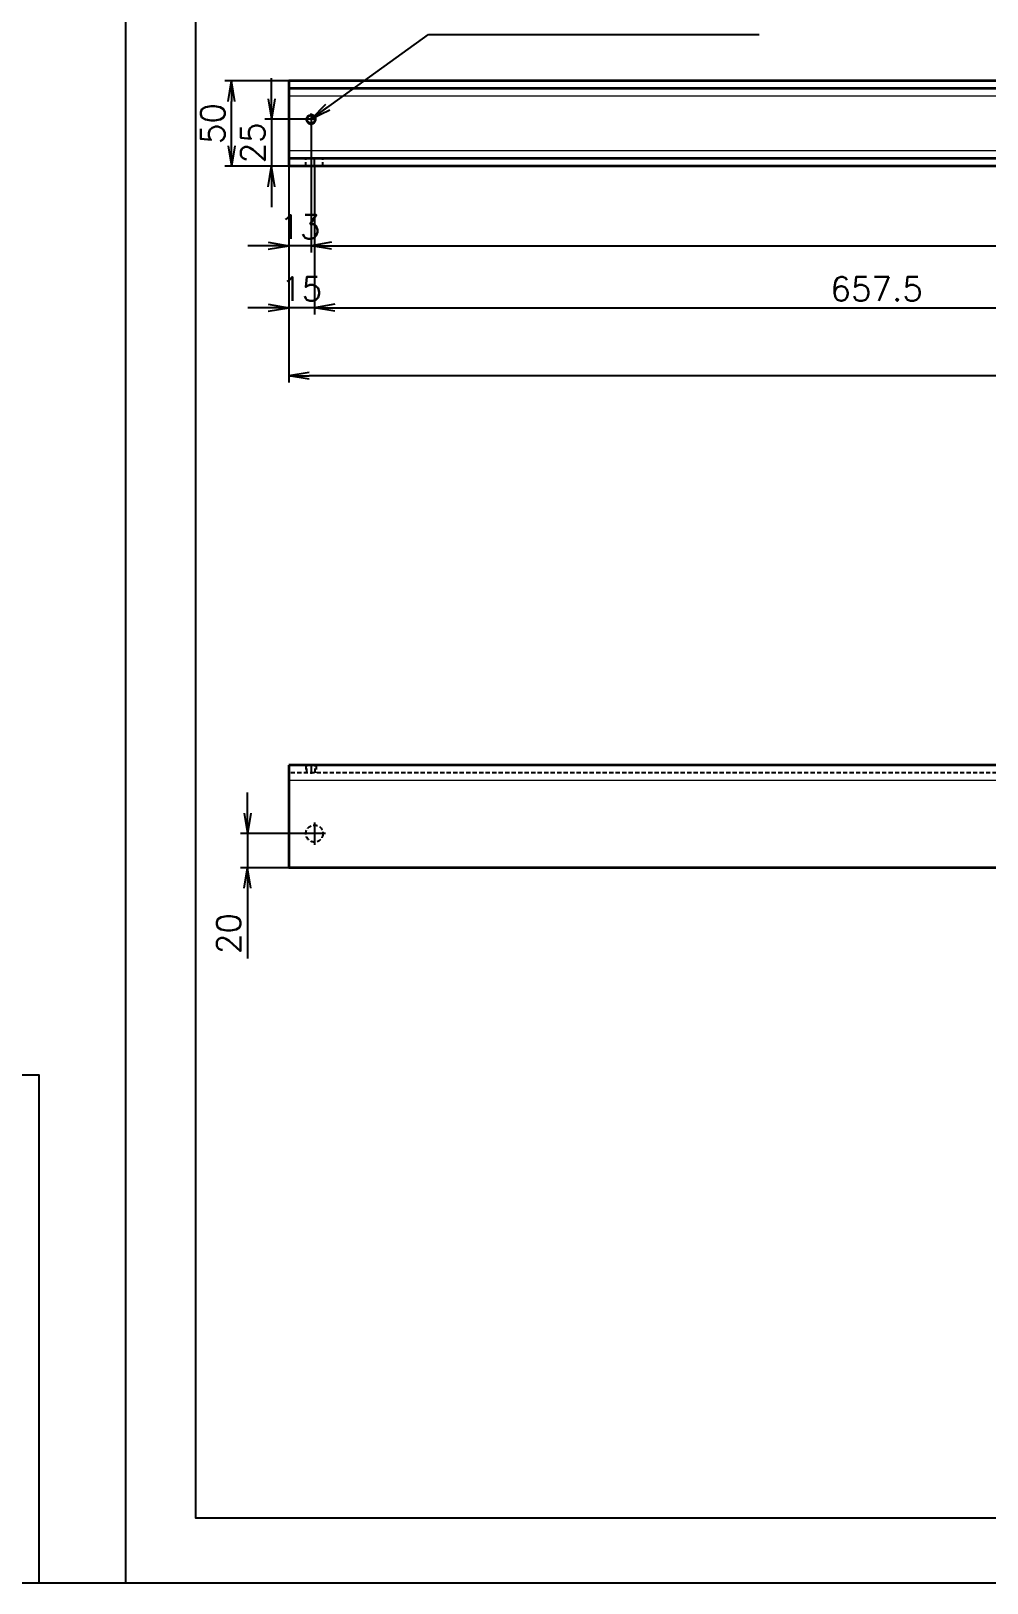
# Model space of a CAD drawing. Header units: inches. Extents: x 21 to 8642, y -3779 to 2137.
# Drawn here: x 638 to 1197, y 19 to 927 of the extents above; entities that cross this region are included whole.
import ezdxf

# ---------------------------------------------------------------- set-up
doc = ezdxf.new("R2010")
doc.units = ezdxf.units.IN
doc.header["$MEASUREMENT"] = 0
for name, pattern in [('CENTER-HOKUTO', [23, 20, -1, 1, -1]), ('DASHED', [15, 12, -3]), ('HIDDEN-HOKUTO', [3.8, 2.5, -1.3])]:
    doc.linetypes.add(name, pattern=pattern)
doc.layers.add('AM_HID', color=1, linetype='HIDDEN-HOKUTO', lineweight=25)
doc.layers.add('title_frame', color=7, linetype='Continuous')
doc.layers.add('word_dim', color=253, linetype='Continuous')
doc.styles.get("Standard").update_dxf_attribs({"font": 'txt', "bigfont": 'gbcbig.shx'})
doc.dimstyles.new('HKT 1-4', dxfattribs={"dimscale": 4, "dimtxt": 3.5, "dimasz": 3, "dimexe": 1, "dimexo": 0, "dimgap": 1, "dimtad": 3, "dimdsep": 46, "dimtxsty": 'Standard', "dimblk1": 'OPEN', "dimblk2": 'OPEN', "dimsah": 1, "dimcen": 0, "dimclrd": 256, "dimclre": 256, "dimclrt": 3, "dimazin": 2, "dimtfac": 1, "dimtmove": 0, "dimatfit": 3, "dimldrblk": 'OPEN', "dimfxl": 1, "dimtolj": 1, "dimlwd": 25, "dimlwe": 25, "dimarcsym": 0})

# ---------------------------------------------------------------- blocks, each defined once
blk = doc.blocks.new('_Open')
at = {"color": 0, "lineweight": -2}
for p, q in [((-1, 0.167), (0, 0)), ((-1, -0.167), (0, 0)), ((0, 0), (-1, 0))]:
    blk.add_line(p, q, dxfattribs=at)
blk = doc.blocks.new('*D142')
at = {"layer": 'DEFPOINTS', "color": 0, "linetype": 'Continuous', "ltscale": 2, "transparency": 16777216}
for p in [(788.47, 847.75), (2133.47, 847.75), (788.47, 725.17)]:
    blk.add_point(p, dxfattribs=at)
at = {"layer": 'word_dim', "linetype": 'Continuous', "lineweight": 25, "ltscale": 2, "transparency": 16777216}
for p, q in [((788.47, 847.75), (788.47, 721.17)), ((2133.47, 847.75), (2133.47, 721.17)), ((2121.47, 725.17), (800.47, 725.17))]:
    blk.add_line(p, q, dxfattribs=at)
at = {"layer": 'word_dim', "linetype": 'Continuous', "lineweight": 25, "ltscale": 2, "transparency": 16777216, "xscale": 12, "yscale": 12, "zscale": 12, "rotation": 180}
blk.add_blockref('_Open', (788.47, 725.17), dxfattribs=at)
at = {"layer": 'word_dim', "linetype": 'Continuous', "lineweight": 25, "ltscale": 2, "transparency": 16777216, "xscale": 12, "yscale": 12, "zscale": 12}
blk.add_blockref('_Open', (2133.47, 725.17), dxfattribs=at)
at = {"layer": 'word_dim', "color": 3, "linetype": 'Continuous', "ltscale": 2, "transparency": 16777216, "insert": (1460.97, 736.17), "char_height": 14, "attachment_point": 5}
blk.add_mtext('\\A1;1345', dxfattribs=at)
blk = doc.blocks.new('*D143')
at = {"layer": 'DEFPOINTS', "color": 0, "linetype": 'Continuous', "ltscale": 2, "transparency": 16777216}
for p in [(801.47, 872.05), (788.47, 847.75), (788.47, 801.31)]:
    blk.add_point(p, dxfattribs=at)
at = {"layer": 'word_dim', "linetype": 'Continuous', "lineweight": 25, "ltscale": 2, "transparency": 16777216}
for p, q in [((801.47, 872.05), (801.47, 797.31)), ((788.47, 847.75), (788.47, 797.31)), ((776.47, 801.31), (764.47, 801.31)), ((801.47, 801.31), (788.47, 801.31)), ((813.47, 801.31), (825.47, 801.31))]:
    blk.add_line(p, q, dxfattribs=at)
at = {"layer": 'word_dim', "linetype": 'Continuous', "lineweight": 25, "ltscale": 2, "transparency": 16777216, "xscale": 12, "yscale": 12, "zscale": 12}
blk.add_blockref('_Open', (788.47, 801.31), dxfattribs=at)
at = {"layer": 'word_dim', "linetype": 'Continuous', "lineweight": 25, "ltscale": 2, "transparency": 16777216, "xscale": 12, "yscale": 12, "zscale": 12, "rotation": 180}
blk.add_blockref('_Open', (801.47, 801.31), dxfattribs=at)
at = {"layer": 'word_dim', "color": 3, "linetype": 'Continuous', "ltscale": 2, "transparency": 16777216, "insert": (794.97, 812.31), "char_height": 14, "attachment_point": 5}
blk.add_mtext('\\A1;13', dxfattribs=at)
blk = doc.blocks.new('*D144')
at = {"layer": 'DEFPOINTS', "color": 0, "linetype": 'Continuous', "ltscale": 2, "transparency": 16777216}
for p in [(801.47, 872.05), (2120.47, 872.05), (2120.47, 801.31)]:
    blk.add_point(p, dxfattribs=at)
at = {"layer": 'word_dim', "linetype": 'Continuous', "lineweight": 25, "ltscale": 2, "transparency": 16777216}
for p, q in [((801.47, 872.05), (801.47, 797.31)), ((2120.47, 872.05), (2120.47, 797.31)), ((813.47, 801.31), (2108.47, 801.31))]:
    blk.add_line(p, q, dxfattribs=at)
at = {"layer": 'word_dim', "linetype": 'Continuous', "lineweight": 25, "ltscale": 2, "transparency": 16777216, "xscale": 12, "yscale": 12, "zscale": 12, "rotation": 180}
blk.add_blockref('_Open', (801.47, 801.31), dxfattribs=at)
at = {"layer": 'word_dim', "linetype": 'Continuous', "lineweight": 25, "ltscale": 2, "transparency": 16777216, "xscale": 12, "yscale": 12, "zscale": 12}
blk.add_blockref('_Open', (2120.47, 801.31), dxfattribs=at)
at = {"layer": 'word_dim', "color": 3, "linetype": 'Continuous', "ltscale": 2, "transparency": 16777216, "insert": (1460.97, 812.31), "char_height": 14, "attachment_point": 5}
blk.add_mtext('\\A1;1319', dxfattribs=at)
blk = doc.blocks.new('*D145')
at = {"layer": 'DEFPOINTS', "color": 0, "linetype": 'Continuous', "ltscale": 2, "transparency": 16777216}
for p in [(788.47, 847.75), (803.47, 847.3), (788.47, 765.04)]:
    blk.add_point(p, dxfattribs=at)
at = {"layer": 'word_dim', "linetype": 'Continuous', "lineweight": 25, "ltscale": 2, "transparency": 16777216}
for p, q in [((788.47, 847.75), (788.47, 761.04)), ((803.47, 847.3), (803.47, 761.04)), ((776.47, 765.04), (764.47, 765.04)), ((803.47, 765.04), (788.47, 765.04)), ((815.47, 765.04), (827.47, 765.04))]:
    blk.add_line(p, q, dxfattribs=at)
at = {"layer": 'word_dim', "linetype": 'Continuous', "lineweight": 25, "ltscale": 2, "transparency": 16777216, "xscale": 12, "yscale": 12, "zscale": 12}
blk.add_blockref('_Open', (788.47, 765.04), dxfattribs=at)
at = {"layer": 'word_dim', "linetype": 'Continuous', "lineweight": 25, "ltscale": 2, "transparency": 16777216, "xscale": 12, "yscale": 12, "zscale": 12, "rotation": 180}
blk.add_blockref('_Open', (803.47, 765.04), dxfattribs=at)
at = {"layer": 'word_dim', "color": 3, "linetype": 'Continuous', "ltscale": 2, "transparency": 16777216, "insert": (795.97, 776.04), "char_height": 14, "attachment_point": 5}
blk.add_mtext('\\A1;15', dxfattribs=at)
blk = doc.blocks.new('*D146')
at = {"layer": 'DEFPOINTS', "color": 0, "linetype": 'Continuous', "ltscale": 2, "transparency": 16777216}
for p in [(803.47, 847.3), (1460.97, 847.3), (1460.97, 765.04)]:
    blk.add_point(p, dxfattribs=at)
at = {"layer": 'word_dim', "linetype": 'Continuous', "lineweight": 25, "ltscale": 2, "transparency": 16777216}
for p, q in [((803.47, 847.3), (803.47, 761.04)), ((1460.97, 847.3), (1460.97, 761.04)), ((815.47, 765.04), (1448.97, 765.04))]:
    blk.add_line(p, q, dxfattribs=at)
at = {"layer": 'word_dim', "linetype": 'Continuous', "lineweight": 25, "ltscale": 2, "transparency": 16777216, "xscale": 12, "yscale": 12, "zscale": 12, "rotation": 180}
blk.add_blockref('_Open', (803.47, 765.04), dxfattribs=at)
at = {"layer": 'word_dim', "linetype": 'Continuous', "lineweight": 25, "ltscale": 2, "transparency": 16777216, "xscale": 12, "yscale": 12, "zscale": 12}
blk.add_blockref('_Open', (1460.97, 765.04), dxfattribs=at)
at = {"layer": 'word_dim', "color": 3, "linetype": 'Continuous', "ltscale": 2, "transparency": 16777216, "insert": (1132.22, 776.04), "char_height": 14, "attachment_point": 5}
blk.add_mtext('\\A1;657.5', dxfattribs=at)
blk = doc.blocks.new('*D148')
at = {"layer": 'DEFPOINTS', "color": 0, "linetype": 'Continuous', "ltscale": 2, "transparency": 16777216}
for p in [(796.97, 457.35), (764.3, 437.35), (788.47, 437.35)]:
    blk.add_point(p, dxfattribs=at)
at = {"layer": 'word_dim', "linetype": 'Continuous', "lineweight": 25, "ltscale": 2, "transparency": 16777216}
for p, q in [((764.3, 469.35), (764.3, 481.35)), ((796.97, 457.35), (760.3, 457.35)), ((764.3, 457.35), (764.3, 437.35)), ((788.47, 437.35), (760.3, 437.35)), ((764.3, 425.35), (764.3, 384.35))]:
    blk.add_line(p, q, dxfattribs=at)
at = {"layer": 'word_dim', "linetype": 'Continuous', "lineweight": 25, "ltscale": 2, "transparency": 16777216, "xscale": 12, "yscale": 12, "zscale": 12}
for p, rotation in [((764.3, 457.35), 270), ((764.3, 437.35), 90)]:
    blk.add_blockref('_Open', p, dxfattribs=dict(at, rotation=rotation))
at = {"layer": 'word_dim', "color": 3, "linetype": 'Continuous', "ltscale": 2, "transparency": 16777216, "insert": (753.3, 398.85), "char_height": 14, "attachment_point": 5, "rotation": 90}
blk.add_mtext('\\A1;20', dxfattribs=at)
blk = doc.blocks.new('*D149')
at = {"layer": 'DEFPOINTS', "color": 0, "linetype": 'Continuous', "ltscale": 2, "transparency": 16777216}
for p in [(755, 897.75), (788.47, 897.75), (788.47, 847.75)]:
    blk.add_point(p, dxfattribs=at)
at = {"layer": 'word_dim', "linetype": 'Continuous', "lineweight": 25, "ltscale": 2, "transparency": 16777216}
for p, q in [((788.47, 897.75), (751, 897.75)), ((755, 859.75), (755, 885.75)), ((788.47, 847.75), (751, 847.75))]:
    blk.add_line(p, q, dxfattribs=at)
at = {"layer": 'word_dim', "linetype": 'Continuous', "lineweight": 25, "ltscale": 2, "transparency": 16777216, "xscale": 12, "yscale": 12, "zscale": 12}
for p, rotation in [((755, 897.75), 90), ((755, 847.75), 270)]:
    blk.add_blockref('_Open', p, dxfattribs=dict(at, rotation=rotation))
at = {"layer": 'word_dim', "color": 3, "linetype": 'Continuous', "ltscale": 2, "transparency": 16777216, "insert": (744, 872.75), "char_height": 14, "attachment_point": 5, "rotation": 90}
blk.add_mtext('\\A1;50', dxfattribs=at)
blk = doc.blocks.new('*D150')
at = {"layer": 'DEFPOINTS', "color": 0, "linetype": 'Continuous', "ltscale": 2, "transparency": 16777216}
for p in [(798.27, 875.25), (778.38, 847.75), (788.47, 847.75)]:
    blk.add_point(p, dxfattribs=at)
at = {"layer": 'word_dim', "linetype": 'Continuous', "lineweight": 25, "ltscale": 2, "transparency": 16777216}
for p, q in [((778.38, 887.25), (778.38, 899.25)), ((798.27, 875.25), (774.38, 875.25)), ((778.38, 875.25), (778.38, 847.75)), ((788.47, 847.75), (774.38, 847.75)), ((778.38, 835.75), (778.38, 823.75))]:
    blk.add_line(p, q, dxfattribs=at)
at = {"layer": 'word_dim', "linetype": 'Continuous', "lineweight": 25, "ltscale": 2, "transparency": 16777216, "xscale": 12, "yscale": 12, "zscale": 12}
for p, rotation in [((778.38, 875.25), 270), ((778.38, 847.75), 90)]:
    blk.add_blockref('_Open', p, dxfattribs=dict(at, rotation=rotation))
at = {"layer": 'word_dim', "color": 3, "linetype": 'Continuous', "ltscale": 2, "transparency": 16777216, "insert": (767.38, 861.5), "char_height": 14, "attachment_point": 5, "rotation": 90}
blk.add_mtext('\\A1;{\\Fromans,bigfont|c134;25}', dxfattribs=at)

msp = doc.modelspace()

# ---------------------------------------------------------------- linework, layer by layer
at = {"color": 7, "lineweight": 35}
for p, q in [((788.468, 897.748), (788.468, 893.248)), ((2133.468, 897.748), (788.468, 897.748)), ((788.468, 893.248), (788.468, 888.748)), ((2133.468, 893.248), (788.468, 893.248)), ((788.468, 888.748), (788.468, 856.748)), ((788.468, 856.748), (788.468, 852.248)), ((2133.468, 852.248), (788.468, 852.248)), ((788.468, 852.248), (788.468, 847.748)), ((2133.468, 847.748), (788.468, 847.748)), ((788.468, 497.349), (788.468, 488.349)), ((2133.468, 497.349), (788.468, 497.349)), ((788.468, 488.349), (788.468, 437.349)), ((2133.468, 437.349), (788.468, 437.349))]:
    msp.add_line(p, q, dxfattribs=at)
at = {"color": 7, "lineweight": 13}
for p, q in [((2133.468, 888.748), (788.468, 888.748)), ((2133.468, 856.748), (788.468, 856.748)), ((2133.468, 488.349), (788.468, 488.349))]:
    msp.add_line(p, q, dxfattribs=at)
at = {"color": 7, "linetype": 'DASHED', "lineweight": 13}
for p, q in [((2133.468, 888.748), (788.468, 888.748)), ((2133.468, 856.748), (788.468, 856.748)), ((2133.468, 488.349), (788.468, 488.349)), ((2133.468, 488.349), (788.468, 488.349)), ((2133.468, 488.349), (788.468, 488.349))]:
    msp.add_line(p, q, dxfattribs=at)
at = {"color": 7, "lineweight": 35}
msp.add_circle((801.468, 875.248), 2.458, dxfattribs=at)
at = {"color": 7, "lineweight": 13}
msp.add_arc((801.468, 875.248), 3, 169.999993, 100.000014, dxfattribs=at)
at = {"layer": 'AM_HID'}
for p, q in [((798.468, 847.748), (798.468, 852.248)), ((808.468, 847.748), (808.468, 852.248)), ((2133.468, 492.849), (788.468, 492.849)), ((798.468, 497.349), (798.468, 492.849)), ((799.009, 492.849), (799.009, 497.349)), ((803.926, 492.849), (803.926, 497.349)), ((804.468, 497.349), (804.468, 492.849))]:
    msp.add_line(p, q, dxfattribs=at)
msp.add_circle((803.468, 457.349), 5, dxfattribs=at)
at = {"layer": 'title_frame', "color": 4}
for points in [[(2372.891, 1206.914), (692.891, 1206.914), (692.891, 18.914), (2372.891, 18.914)], [(432.421, 18.914), (642.421, 18.914), (642.421, 315.914), (432.421, 315.914)]]:
    msp.add_lwpolyline(points, close=True, dxfattribs=at)
at = {"layer": 'title_frame'}
msp.add_lwpolyline([(734.191, 1169.064), (2331.591, 1169.064), (2331.591, 56.764), (734.191, 56.764)], close=True, dxfattribs=at)
at = {"layer": 'word_dim', "color": 2, "linetype": 'CENTER-HOKUTO', "ltscale": 2}
for p, q in [((804.664, 875.248), (798.272, 875.248)), ((801.468, 878.444), (801.468, 872.052)), ((803.468, 847.298), (803.468, 852.698)), ((801.468, 497.799), (801.468, 492.399)), ((803.468, 463.849), (803.468, 450.849)), ((809.968, 457.349), (796.968, 457.349))]:
    msp.add_line(p, q, dxfattribs=at)
at = {"layer": 'word_dim', "linetype": 'Continuous', "ltscale": 2}
msp.add_line((642.421, 18.914), (743.361, 18.914), dxfattribs=at)

# ---------------------------------------------------------------- dimensions: what is measured, and where the dimension line sits
dim = msp.add_linear_dim(base=(778.385, 847.748), p1=(798.272, 875.248), p2=(788.468, 847.748), angle=90, text='{\\Fromans,bigfont|c134;25}', dimstyle='HKT 1-4', dxfattribs=at)
dim.commit()
dim.dimension.update_dxf_attribs({"geometry": '*D150', "text_midpoint": (778.385, 861.498), "dimtype": 160})
for base, p1, p2, picture, middle in [((755.002, 897.748), (788.468, 847.748), (788.468, 897.748), '*D149', (744.002, 872.748)), ((764.298, 437.349), (796.968, 457.349), (788.468, 437.349), '*D148', (753.298, 398.849))]:
    dim = msp.add_linear_dim(base=base, p1=p1, p2=p2, angle=90, dimstyle='HKT 1-4', dxfattribs=at)
    dim.commit()
    dim.dimension.update_dxf_attribs({"geometry": picture, "text_midpoint": middle})
for base, p1, picture, middle in [((788.468, 801.311), (801.468, 872.052), '*D143', (794.968, 801.311)), ((788.468, 765.04), (803.468, 847.298), '*D145', (795.968, 765.04))]:
    dim = msp.add_linear_dim(base=base, p1=p1, p2=(788.468, 847.748), dimstyle='HKT 1-4', dxfattribs=at)
    dim.commit()
    dim.dimension.update_dxf_attribs({"geometry": picture, "text_midpoint": middle, "dimtype": 160})
for base, p1, p2, picture, middle in [((2120.468, 801.311), (801.468, 872.052), (2120.468, 872.052), '*D144', (1460.968, 812.311)), ((788.468, 725.169), (2133.468, 847.748), (788.468, 847.748), '*D142', (1460.968, 736.169)), ((1460.968, 765.04), (803.468, 847.298), (1460.968, 847.298), '*D146', (1132.218, 776.04))]:
    dim = msp.add_linear_dim(base=base, p1=p1, p2=p2, dimstyle='HKT 1-4', dxfattribs=at)
    dim.commit()
    dim.dimension.update_dxf_attribs({"geometry": picture, "text_midpoint": middle})

# ---------------------------------------------------------------- leaders
at = {"layer": 'word_dim', "linetype": 'Continuous', "ltscale": 2, "annotation_type": 0, "has_hookline": 1, "hookline_direction": 0, "text_width": 177.333}
msp.add_leader([(801.468, 875.248), (870.155, 924.888), (882.155, 924.888)], dimstyle='HKT 1-4', dxfattribs=at)

doc.saveas('drawing.dxf')
